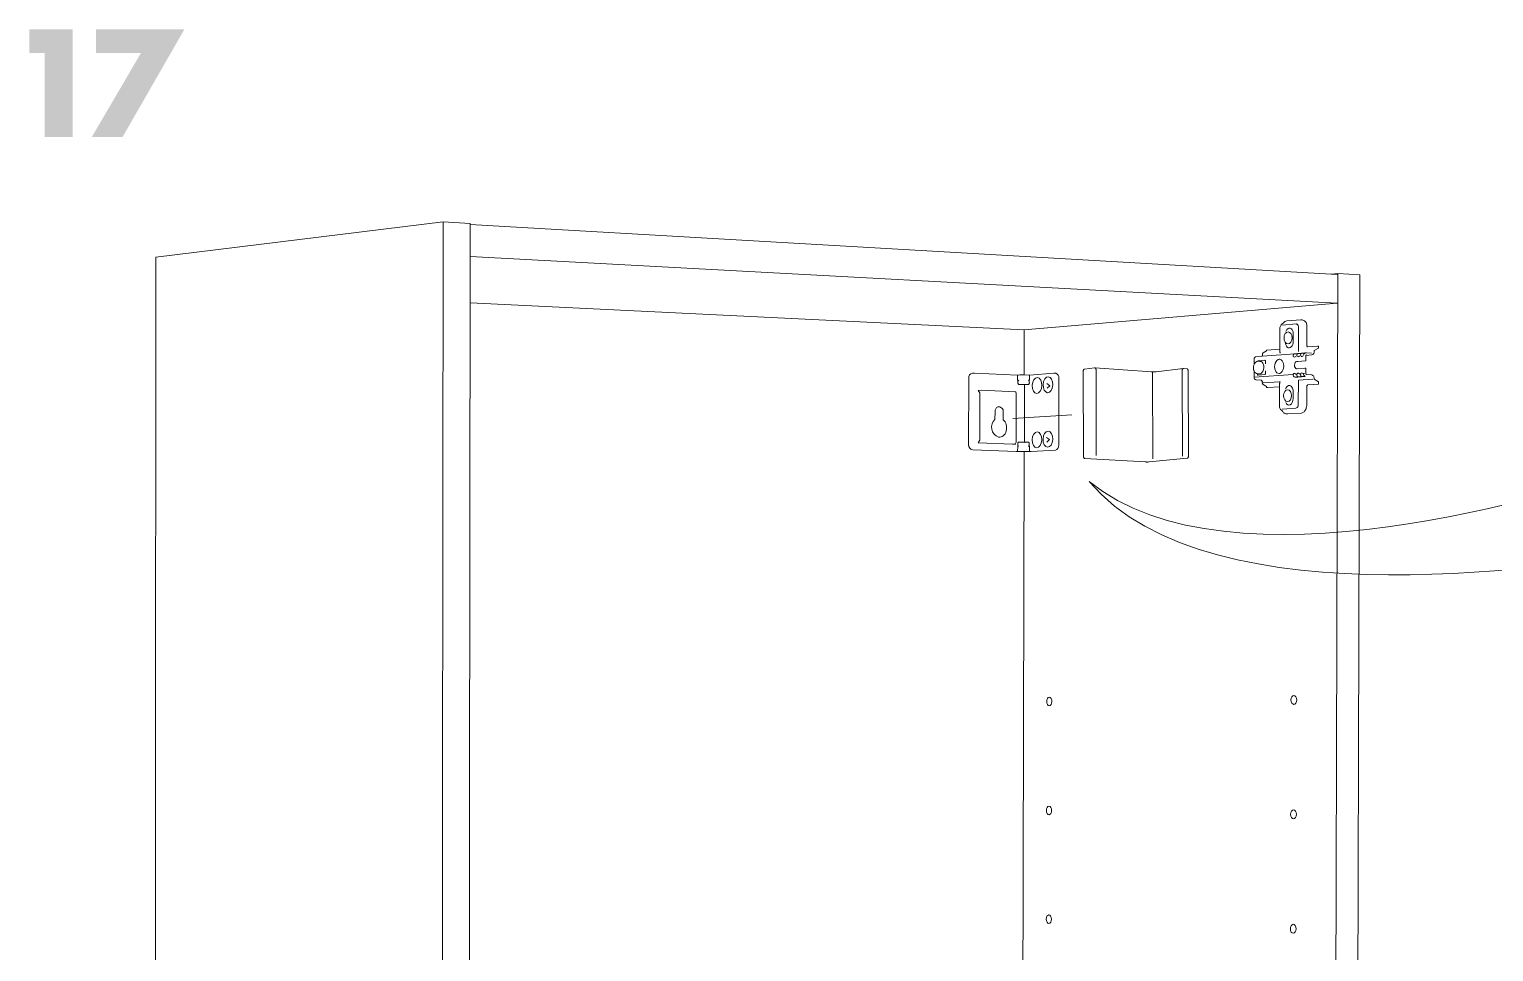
# Model space of a CAD drawing. Header units: metres. Extents: x -11.5 to 7.4, y -3.8 to 5.9.
# Drawn here: x 5.8014 to 6.1789, y -0.2392 to -0.0014 of the extents above; entities that cross this region are included whole.
import ezdxf

# ---------------------------------------------------------------- set-up
doc = ezdxf.new("R2010")
doc.units = ezdxf.units.M
doc.header["$MEASUREMENT"] = 0
doc.layers.add('PDF12_Geometry_Num_Penna__1_Num_Penna__255', color=255, linetype='Continuous', lineweight=18)
doc.layers.add('PDF12_Geometry_Num_Penna__7_Num_Penna__7', color=7, linetype='Continuous', lineweight=18)

msp = doc.modelspace()

# ---------------------------------------------------------------- hatches: boundary and pattern name
at = {"layer": 'PDF12_Geometry_Num_Penna__7_Num_Penna__7', "linetype": 'Continuous', "lineweight": 18}
for points in [[(5.805414098472873, -0.007558374032947235), (5.805414098472873, -0.02923045295218873), (5.8126377152772, -0.02923045295218873), (5.8126377152772, -0.001441641368194801), (5.801433738192936, -0.001441641368194801), (5.801433738192936, -0.007558374032947235)], [(5.830216902743159, -0.007558374032947235), (5.817538718147809, -0.02923045295218873), (5.825462583519904, -0.02923045295218873), (5.841420879827423, -0.001441641368194801), (5.818607518593348, -0.001441641368194801), (5.818607518593348, -0.007558374032947235)]]:
    msp.add_hatch(color=7, dxfattribs=at).paths.add_polyline_path(points)

# ---------------------------------------------------------------- linework, layer by layer
at = {"layer": 'PDF12_Geometry_Num_Penna__1_Num_Penna__255', "color": 255, "linetype": 'Continuous', "lineweight": 18, "flags": 128}
msp.add_lwpolyline([(6.054948412700202, -0.1017359095674903), (6.0701720622647, -0.1008034733167271)], dxfattribs=at)
at = {"layer": 'PDF12_Geometry_Num_Penna__7_Num_Penna__7', "color": 7, "linetype": 'Continuous', "lineweight": 18, "flags": 128}
for points in [[(5.907787982067811, -0.3596843860149788), (5.833916672193485, -0.3475135745046938), (5.834080063525965, -0.06018315955622988), (5.908138106351691, -0.05108238518778485)], [(5.90813822920232, -0.05108275373966276), (5.907788104918435, -0.3596847545668558)], [(5.915100174173427, -0.05148164972203784), (5.90813822920232, -0.05108238518778485)], [(5.915100174173427, -0.05148164972203784), (5.915089117617093, -0.06045711645203955)], [(5.915103859692204, -0.05177194575109478), (6.138566691235333, -0.06461475018518392)], [(5.915096611505275, -0.05998279018534625), (6.138542243960774, -0.07206392073870749)], [(5.915089363318346, -0.06045674790016164), (5.914758895134611, -0.3499751324963309)], [(6.14440271021985, -0.0647018512789641), (6.138718411758349, -0.06437138309522883), (6.136991131957858, -0.06452248936511484)], [(6.137940890146876, -0.3433209283431617), (6.138718534608975, -0.06437138309522883)], [(6.14362752277027, -0.3429147841738578), (6.14440271021985, -0.0647011141752083)], [(6.057865500812767, -0.09050355398863896), (6.057891299444213, -0.07893471054538104), (5.91507990382015, -0.07191871129886529)], [(6.138541998259521, -0.07206392073870749), (6.057891790846714, -0.07893495624663327)], [(6.128569967252025, -0.07826468323159208), (6.128556453683171, -0.07815043214948325), (6.128545397126839, -0.07802266749852205), (6.128526969532951, -0.07791701596022715), (6.128485200320135, -0.07781259292819254), (6.128442202601063, -0.07771431242745219), (6.128393062350694, -0.07763937354564021), (6.128345150606583, -0.07756197765130768), (6.128286182306141, -0.07750546636338207), (6.128217385955622, -0.07745755461927217), (6.128141218567551, -0.07742929897530981), (6.128062594166957, -0.07741209988767928), (6.127985198272627, -0.07740227183760684), (6.124436043689682, -0.07769834184608371)], [(6.125319953943205, -0.07931861875139479), (6.125382607762427, -0.07914417086258219), (6.125478431250647, -0.07898815056765773), (6.125574254738869, -0.07885055786662498), (6.125678677770905, -0.07872279321566289), (6.125800299890569, -0.07862574122118282), (6.12592437902275, -0.0785471168205909), (6.126059514711269, -0.07848569150762952), (6.126205706956117, -0.078453750344889)], [(6.128546011379969, -0.0845373133406433), (6.128570581505153, -0.07826456038096641)], [(6.127231141130704, -0.08183975929660559), (6.127239740674518, -0.07999454289522756)], [(6.119923617348871, -0.0867537843335624), (6.118155796841826, -0.08688400599704149)], [(6.120060472946152, -0.08697393265521924), (6.120051873402335, -0.08688548020455311), (6.120021160745853, -0.08681054132273935), (6.119972020495485, -0.08677122912244428), (6.119924108751375, -0.08675403003481552)], [(6.123602010790286, -0.08649407811036003), (6.123765402122764, -0.08650144914791547), (6.123920193911427, -0.08653830433569265), (6.124076214206353, -0.08661324321750641), (6.124143782050609, -0.0866611549616163), (6.12422363495746, -0.08672503728709646), (6.124350171102162, -0.08685894446935372), (6.124470564715569, -0.08703216385190693), (6.124566388203789, -0.08722503933460768), (6.124649926629417, -0.08742651436112236), (6.124699066879787, -0.08762921789389644), (6.124743293105118, -0.08782946441415351), (6.124765406217787, -0.0880432245032603), (6.124767863230304, -0.08825575608610858), (6.124759263686489, -0.08846705916269748), (6.124737150573823, -0.08867099120173272), (6.124699066879787, -0.08887369473450679), (6.124633956048045, -0.08908868332987296), (6.124561474178751, -0.08930367192524002), (6.124458279652975, -0.08949654740794077), (6.124344028570865, -0.08968205185308609), (6.12422363495746, -0.08982824409793455), (6.124142553544351, -0.08990686849852647), (6.124068843168796, -0.08996706530522935), (6.123990218768204, -0.09002726211193135), (6.123916508392652, -0.09006657431222731), (6.123750660047653, -0.0901353706627459), (6.123589725727692, -0.09015748377541133)], [(6.123736286524421, -0.08387514846691246), (6.123731372499384, -0.08431863922649807)], [(6.123731495350009, -0.08431839352524673), (6.123732723856268, -0.0844166740259853), (6.12374500891886, -0.08450266946413176), (6.123753608462675, -0.08458989340853851), (6.123774493069082, -0.08467588884668498), (6.123806434231824, -0.0847803118787196), (6.123838375394563, -0.08489701997334809)], [(6.127762592938451, -0.0850706079077792), (6.127848588376597, -0.08506937940151893), (6.127935812321004, -0.08506692238900193), (6.128024264771669, -0.08506692238900193), (6.128084461578373, -0.08506569388274077), (6.128129916309964, -0.08506569388274077), (6.128177828054074, -0.08506446537648227), (6.128213454735592, -0.08506323687022377), (6.128238024860778, -0.08505218031389017)], [(6.128401170492003, -0.08708867513983165), (6.130485945613932, -0.0869314263386487), (6.130494545157747, -0.08554075725319077)], [(6.12872832170884, -0.08499751178535497), (6.128814317146986, -0.08499628327909381), (6.128912597647723, -0.08499628327909381), (6.128987536529539, -0.08499382626657592), (6.1290489618425, -0.08499136925405804), (6.129093188067833, -0.08499136925405804), (6.129143556824461, -0.08499014074779954), (6.129191468568573, -0.08499014074779954), (6.129202525124906, -0.08498031269772532)], [(6.129692944823592, -0.08492490706543343), (6.129791225324334, -0.08492367855917315), (6.129878449268739, -0.08492245005291377), (6.129964444706886, -0.08491999304039588), (6.130014813463514, -0.08491999304039588), (6.130070096245181, -0.08491876453413649), (6.130120465001811, -0.084917536027878), (6.130157320189587, -0.08490770797780378)], [(6.13015719733896, -0.08490758512717722), (6.130100686051035, -0.08492846973358414), (6.130052774306925, -0.0849776099839552), (6.130082258457147, -0.08496532492136133)], [(6.131990374378997, -0.085372574746299), (6.130505110311578, -0.08549173985344627), (6.130492825248986, -0.08551385296611258), (6.130494053755244, -0.08554088010381555)], [(6.130676732635994, -0.08531594060774861), (6.13061530732303, -0.08532576865782282), (6.130560024541365, -0.08536753787063756), (6.130524397859846, -0.08541544961474745), (6.130504741759699, -0.08549161700281971)], [(6.131927966261028, -0.08490930503594107), (6.130677346889122, -0.08485156524175608)], [(6.130752285770939, -0.08333521996597693), (6.130914448597155, -0.08332047789086605)], [(6.133444065835556, -0.08313067367381333), (6.133715565718848, -0.0831441872426657), (6.133713108706329, -0.08366753090910173), (6.132641851248271, -0.08427195598864756)], [(6.045037561304415, -0.09006804851973893), (6.056126058800311, -0.09055699401091655)], [(6.056309843336692, -0.09187002150079149), (6.056271759642657, -0.09187002150079149), (6.056221390886028, -0.09187002150079149), (6.056163651091843, -0.09187125000704999), (6.056115739347733, -0.09187125000704999), (6.056126795904067, -0.0905579768159237)], [(6.056763407847605, -0.09051891031687909), (6.056307632025424, -0.09055453699839688), (6.056270776837648, -0.09055453699839688), (6.056221636587278, -0.09055576550465538), (6.056176181855687, -0.09055699401091655), (6.056127041605318, -0.09055699401091655)], [(6.056763530698229, -0.09051854176500207), (6.056881467299116, -0.0905173132587418), (6.057012917468853, -0.09050625670240908), (6.057168937763777, -0.09050257118363181), (6.05734215714633, -0.09050011417111303), (6.057506776985068, -0.09049765715859426), (6.057682453380139, -0.09050625670240908), (6.057836016662545, -0.09050257118363181), (6.05798957994495, -0.09051117072744663), (6.059054694871712, -0.09056153948407442)], [(6.058939338133968, -0.09189582013223507), (6.059268577811444, -0.09187125000704999), (6.059266120798927, -0.0905579768159237)], [(6.059054940572963, -0.09056117093219829), (6.059120051404703, -0.0905599424259389), (6.059198675805295, -0.0905599424259389), (6.059266243649551, -0.09055748541341924)], [(6.059266120798927, -0.09055748541341924), (6.06548113396442, -0.09008696751613154)], [(6.073409544809669, -0.08903450620384046), (6.073323549371525, -0.08905416230398977), (6.073247381983453, -0.08910330255435817), (6.073178585632935, -0.08917209890487499), (6.073131902395083, -0.08926792239309655), (6.073101189738601, -0.08936374588131546), (6.073093818701047, -0.08947062592587063)], [(6.0730940644023, -0.08947062592587063), (6.07317146029663, -0.1115800530734026)], [(6.076120489571935, -0.08871472602456087), (6.076111890028121, -0.08870612648074605), (6.076100833471788, -0.08870612648074605), (6.076081177371641, -0.08870612648074605), (6.076061521271491, -0.08870612648074605), (6.076054150233936, -0.08871472602456087), (6.076034494133788, -0.08871472602456087), (6.073409176257792, -0.08903413765196344)], [(6.076120735273188, -0.08871472602456087), (6.076189531623703, -0.0887245540746342), (6.076255870961702, -0.0887724658187441), (6.076306239718331, -0.0888400336630033), (6.07634432341237, -0.08892725760740827), (6.076373807562589, -0.08903290914570405), (6.076383635612663, -0.08915084574658927), (6.076462260013255, -0.1112971280818993)], [(6.076121226675689, -0.08871435747268208), (6.090698681947826, -0.08972787513655511), (6.090766249792082, -0.08974875974296204), (6.090835046142603, -0.08979544298081343), (6.090885414899228, -0.08986301082507264), (6.090923498593266, -0.08995023476947761), (6.09095175423723, -0.09005711481403189), (6.09096403929982, -0.0901639948585844)], [(6.090698681947826, -0.08972787513655511), (6.090796962448563, -0.0897401601991481), (6.090914899049453, -0.08974753123670354), (6.091027921625301, -0.08974753123670354), (6.091154457770003, -0.08974753123670354), (6.091290821964778, -0.08974630273044415), (6.091425957653296, -0.08974630273044415), (6.091562321848068, -0.08974507422418476), (6.09167780143644, -0.08973647468037083), (6.091794509531068, -0.08972418961777695), (6.091880504969213, -0.08972418961777695), (6.091918588663249, -0.08971436156770274)], [(6.090963793598569, -0.0901639948585844), (6.091041189492902, -0.1121567139114887)], [(6.091918711513873, -0.08971423871707795), (6.098879427978728, -0.08891570964857198), (6.09879343254058, -0.08893536574871952), (6.098716036646247, -0.08898573450534908), (6.098657068345805, -0.08906313039968072), (6.098609156601693, -0.08915035434408747), (6.098580900957732, -0.08924740633856665), (6.098571072907657, -0.08936165742067637)], [(6.098571195758284, -0.08936141171942413), (6.098649820158874, -0.1114708388669561)], [(6.099858424616713, -0.08898168043469301), (6.098967757578764, -0.08891534109669408)], [(6.100208180348718, -0.1115150650922887), (6.100130784454388, -0.08941546599483008), (6.100119727898056, -0.08930981445653519), (6.100092700760351, -0.0892017059057233), (6.100052160053794, -0.08911448196131744), (6.099994420259611, -0.08904691411705912), (6.099936680465426, -0.08900023087920861), (6.099858056064836, -0.08898180328531957)], [(6.11764903800989, -0.09181117605097366), (6.117536015434039, -0.0917952054696034), (6.117419307339413, -0.09173869418167868), (6.117319798332414, -0.09165269874353132), (6.117241173931822, -0.091539676167681), (6.117171149075043, -0.09140454047916524), (6.117130608368489, -0.09125957674057528), (6.117118323305897, -0.09110724196442899), (6.117125694343452, -0.08951264083993582)], [(6.117994493969986, -0.09023303691035522), (6.117996950982505, -0.09034728799246317)], [(6.117996950982505, -0.09034790224559419), (6.117996950982505, -0.09037861490207444), (6.117998179488765, -0.09040564203977741), (6.11800677903258, -0.09043512618999916), (6.118019064095172, -0.09046338183396241), (6.11803749168906, -0.09049163747792566), (6.118046091232877, -0.0905112935780723), (6.118095231483245, -0.09056043382844248), (6.118144371733614, -0.09056780486599791)], [(6.118023241016454, -0.0870231957562142), (6.118034297572786, -0.08700476816232605), (6.118040440104084, -0.0869752840121043), (6.118058867697972, -0.08694579986188167), (6.118078523798118, -0.08692614376173413)], [(6.118052110913546, -0.0902311941509657), (6.118043511369731, -0.09033807419551998)], [(6.118090440308833, -0.08701238490113195), (6.118118695952797, -0.08694481705687362), (6.118155551140573, -0.08688462025017074)], [(6.120061578601783, -0.08950428699737323), (6.120052979057968, -0.09020207855262186), (6.120041922501636, -0.09028930249702771), (6.120017352376449, -0.09036669839136025), (6.119969440632341, -0.09042689519806224), (6.119909243825637, -0.09044532279195039), (6.118143880331109, -0.09056817341787582)], [(6.120064035614302, -0.08766803869168971), (6.120060350095523, -0.08697393265521924)], [(6.128788149963665, -0.09026313531370622), (6.128737781207034, -0.09019556746944701), (6.128688640956666, -0.0901488842315965), (6.128643186225075, -0.09010957203130054), (6.128581760912112, -0.09008131638733907), (6.128532620661744, -0.09007394534978275), (6.128487165930151, -0.09006534580596792), (6.128439254186041, -0.09007640236230152), (6.128388885429411, -0.09009482995618967), (6.128333602647746, -0.0901353706627459), (6.128284462397376, -0.09017468286304009), (6.12823040812197, -0.09023365116348359), (6.128180039365342, -0.09030981855155762), (6.127823772550162, -0.0903356171830012)], [(6.128247238657721, -0.08892897751617213), (6.12812193101928, -0.08893020602243151)], [(6.128139252957533, -0.08707417876597212), (6.128400924790752, -0.08708892084108388)], [(6.128246992956468, -0.08892934606805003), (6.130202774921178, -0.0887819253169404), (6.130215059983771, -0.0887819253169404)], [(6.130478697427002, -0.090190407743159), (6.130488525477078, -0.0887972816451823), (6.130214568581268, -0.08878253957007054)], [(6.13065633943209, -0.09042910650932967), (6.130586314575314, -0.09040822190292186), (6.130538402831201, -0.09035293912125653), (6.130497862124649, -0.090275543226924), (6.130478206024501, -0.0901907762950378)], [(6.132621458044369, -0.09144286987445316), (6.132611629994294, -0.09126719347938206), (6.132568632275222, -0.09108537455301402), (6.132501064430963, -0.0909219832205359), (6.132407697955262, -0.09077701948194594), (6.132299589404449, -0.09066399690609561), (6.132186566828599, -0.09056940192413432), (6.132050202633822, -0.09051411914246899), (6.131913838439047, -0.09048709200476512), (6.130655848029587, -0.09042935221058013)], [(6.056221268035401, -0.09231388081225411), (6.05623846712303, -0.09220822927395922), (6.056266722766994, -0.09210012072314644), (6.056312177498585, -0.09202395333507418), (6.056377288330324, -0.09195515698455647), (6.056455912730915, -0.0919047882279278)], [(6.056221636587278, -0.09231375796162844), (6.056225322106057, -0.092527518050737), (6.056233921649872, -0.09264299763910522), (6.056276919368944, -0.09274864917739922), (6.056324831113056, -0.09284447266562079), (6.056392398957312, -0.09292064005369305), (6.056480851407978, -0.09296732329154445), (6.056566846846126, -0.0929869793916911), (6.057961201450361, -0.09303980516083943)], [(6.057960832898484, -0.09303968231021287), (6.057932577254521, -0.107905836553269)], [(6.057960832898484, -0.09303919090770929), (6.058035771780297, -0.0930379624014499), (6.058126681243483, -0.0930379624014499), (6.058201620125294, -0.09303550538893202), (6.058270416475812, -0.09303550538893202), (6.058937495374579, -0.09298882215108062)], [(6.059198921506544, -0.09253046646575847), (6.059191550468988, -0.09264717456038518), (6.059163294825026, -0.09275405460493946), (6.059116611587177, -0.09284864958690076), (6.059060100299252, -0.09291867444367785), (6.058999903492548, -0.09296781469404802), (6.058937249673328, -0.09298869930045495)], [(6.05900825733511, -0.09190663098731644), (6.059077053685629, -0.09195085721264906), (6.05912496542974, -0.09201965356316677), (6.059165506136294, -0.09210564900131324), (6.059193761780257, -0.09220147248953481), (6.059194990286514, -0.09231818058416152), (6.059198675805295, -0.0925307121670107)], [(6.059045358224139, -0.09186707308576825), (6.059112926068398, -0.09187444412332368), (6.059189093456471, -0.09187198711080669), (6.059268946363321, -0.09187075860454641)], [(6.063745868873243, -0.0927824330995275), (6.064513685285265, -0.09331929033481678), (6.063822036261314, -0.09393354346443505)], [(6.118896708966773, -0.09187002150079149), (6.117648546607386, -0.09181105320034799)], [(6.119254204288211, -0.09234864753939043), (6.119241919225621, -0.092223339900948), (6.119201378519064, -0.0921164598563955), (6.119151009762435, -0.09202186487443242), (6.119074842374362, -0.09194569748636017), (6.118987618429957, -0.09188918619843633), (6.118896708966773, -0.09186953009828791)], [(6.119254204288211, -0.09234815613688685), (6.119246833250656, -0.09256068771973602), (6.119259118313247, -0.09266633925803003), (6.119287373957208, -0.09276461975876948), (6.119330371676282, -0.09285061519691595), (6.119388111470467, -0.09292678258498999), (6.119458136327244, -0.0929845223791741), (6.120314405189935, -0.09353857870208948)], [(6.123745991723869, -0.09230245570404261), (6.119431477741418, -0.09257149857481739)], [(6.120405928906248, -0.09377998018203115), (6.120355560149619, -0.09376155258814123), (6.120328533011914, -0.09371486935029161), (6.120316247949322, -0.09365590104984811), (6.120315019443066, -0.09353796444896023)], [(6.120666249382582, -0.09378599986270153), (6.120405806055622, -0.09377985733140459)], [(6.120665757980078, -0.09378550846019706), (6.123709996490472, -0.09357543388986667), (6.123705082465436, -0.09284201565310113)], [(6.123813068165623, -0.09224250459859284), (6.123784812521659, -0.09235675568070167), (6.123760242396477, -0.09246486423151445), (6.12373812928381, -0.09256191622599541), (6.123722158702439, -0.09264914017040038), (6.123716016171141, -0.09274373515236167), (6.123704959614809, -0.09284201565310113)], [(6.125271919348471, -0.09409312642751111), (6.125345629724023, -0.09391867853869762), (6.125429168149651, -0.09376265824377494), (6.125536048194208, -0.09362629404899891), (6.125640471226241, -0.0935083574481137), (6.125752265295832, -0.09340270590981792), (6.125878801440534, -0.09333022404052294), (6.126021308166607, -0.09327248424633883), (6.126165043398936, -0.09325037113367252)], [(6.125793174554266, -0.1005808679825533), (6.129348471668504, -0.1003535943245941), (6.129521691051059, -0.1003191961493357), (6.12969368192735, -0.1002602278488922), (6.129854616247309, -0.1001594903356349), (6.130019236086046, -0.1000329541909331), (6.130159285799602, -0.09986710584593617), (6.13029319298186, -0.09968037289453147), (6.130414815101524, -0.09946661280542379), (6.130509410083485, -0.0992331966161677), (6.130580663446523, -0.09898995237683827), (6.130645774278262, -0.0987282805436207), (6.130682629466039, -0.09845678066032892), (6.130685086478556, -0.09818650928329742), (6.130703514072444, -0.0935587262047406)], [(6.128220825773148, -0.09108242613799256), (6.128288393617405, -0.09108119763173317), (6.128336305361517, -0.09107259808791834), (6.128365789511736, -0.09106154153158563), (6.128354732955405, -0.09105171348151231)], [(6.129183237576637, -0.09102112367565685), (6.129098470644747, -0.09102235218191623), (6.128986676575158, -0.09102480919443501), (6.128856454911681, -0.09102603770069351), (6.128712719679346, -0.091027266206952), (6.128355224357907, -0.09105183633213798)], [(6.130180047555383, -0.09088869070091121), (6.130236558843306, -0.09090957530731814), (6.13029675565001, -0.09091694634487357)], [(6.131005358060339, -0.09307150062232594), (6.130929190672266, -0.09309115672247525), (6.130853023284192, -0.09313906846658515), (6.130795283490007, -0.09321769286717618), (6.13074860025216, -0.09332702992424835), (6.130711745064382, -0.09343268146254413), (6.130703145520567, -0.09355798910098656)], [(6.131004866657836, -0.0930716234729525), (6.133689152834274, -0.09288611902780808), (6.133689152834274, -0.09235294731129784)], [(6.132621458044369, -0.09144250132257525), (6.132617772525592, -0.09166363244923925), (6.133689029983648, -0.09235405296693155)], [(6.045972086015819, -0.1080601369394287), (6.046399606194033, -0.1073586598654037), (6.046432775863034, -0.09518293433008118)], [(6.046432775863034, -0.09518244292757849), (6.04601754074741, -0.09454239116651486), (6.046802556247064, -0.09448096585355259)], [(6.055826057571803, -0.09571315763157084), (6.055826057571803, -0.09552765318642553), (6.05580025894036, -0.0953458342600575), (6.055764632258843, -0.09517998591505883), (6.055711806489693, -0.0950165945825816), (6.055641781632918, -0.09487285935025014), (6.046802679097688, -0.09448096585355259)], [(6.055826548974309, -0.09571266622906549), (6.055798293330346, -0.1074817561925796)], [(6.127192688884788, -0.09664547103170662), (6.127196374403567, -0.09478919807399588)], [(6.054948412700202, -0.1017359095674903), (6.0701720622647, -0.1008034733167271)], [(6.125706564862989, -0.1005820964888127), (6.125437521992213, -0.1005673544137027), (6.125485433736324, -0.1005673544137027), (6.125530888467916, -0.1005661259074433)], [(6.125706687713613, -0.1005817279369365), (6.125755827963985, -0.1005804994306754), (6.125792683151762, -0.1005804994306754), (6.125531011318543, -0.1005657573555654)], [(6.054816471127962, -0.1083949048950714), (6.045972454567696, -0.1080607511925589)], [(6.05560824341204, -0.1083456417940765), (6.05481585687483, -0.1083947820444466)], [(6.055797801927842, -0.1074818790432053), (6.055790430890283, -0.1076649264758318), (6.055764632258841, -0.1078504309209771), (6.055725320058544, -0.1080248788097888), (6.055668808770619, -0.1081894986485272), (6.055608611963917, -0.1083455189434499)], [(6.056422251659411, -0.1089218112296599), (6.056192520988935, -0.1089365533047708), (6.056182692938862, -0.1102498264958971)], [(6.056192520988935, -0.1085015392383744), (6.056190063976416, -0.1082779510991925), (6.056199892026491, -0.1081821276109718), (6.056225690657936, -0.1080850756164926), (6.056271145389527, -0.1080064512159007), (6.05632888518371, -0.1079376548653839), (6.05639522452171, -0.1078897431212713), (6.056464020872228, -0.1078590304647919), (6.056542645272819, -0.1078578019585326)], [(6.056421637406283, -0.1089215655284077), (6.056344241511951, -0.1088761107968157), (6.056284044705247, -0.1087974863962247), (6.056236132961137, -0.1087127194643367), (6.056194363748324, -0.1086070679260427), (6.056191906735807, -0.1085014163877478)], [(6.056542645272819, -0.1078574334066547), (6.057932085852018, -0.1079053451507646), (6.057999653696275, -0.1079041166445061), (6.05808810614694, -0.1079114876820615), (6.058174101585086, -0.1079090306695427), (6.058233069885532, -0.1079004311257288)], [(6.059026807779626, -0.1079070650595275), (6.058966610972924, -0.1078702098717512), (6.058896586116147, -0.1078616103279355), (6.058233192736159, -0.1078996940219721)], [(6.058975087666113, -0.1089315164291076), (6.059029141941519, -0.1088823761787383), (6.059088110241964, -0.10881480833448), (6.05912496542974, -0.1087165278337405), (6.059150764061183, -0.1086108762954456), (6.059160592111255, -0.1085052247571525), (6.059169191655071, -0.1082828651242291)], [(6.059011820003263, -0.1089311478772306), (6.05908061635378, -0.1089409759273048), (6.059155555235597, -0.1089385189147851), (6.059234179636185, -0.1089385189147851)], [(6.059027422032756, -0.1079065736570257), (6.059083933320681, -0.1079729129950238), (6.059122017014717, -0.1080601369394287), (6.059155186683716, -0.108167016983983), (6.059168700252567, -0.1082837250786106)], [(6.05923381108431, -0.1089383960641594), (6.059222754527974, -0.1102504407490272)], [(6.063592305590836, -0.1066799101571743), (6.064360122002862, -0.1072167673924618), (6.063668472978911, -0.1078310205220809)], [(6.05782410015183, -0.1102447896202348), (6.057353582254544, -0.326212504475742)], [(6.065956934438621, -0.1098999479132665), (6.059681724466428, -0.1102746423223344)], [(6.073171705997881, -0.1115805444759053), (6.073180305541698, -0.1117058521143477), (6.073220846248251, -0.1118225602089753), (6.073277357536178, -0.1119196122034554), (6.073357210443028, -0.1119982366040473), (6.073444434387433, -0.1120535193857135), (6.073541486381913, -0.1120744039921195), (6.089134916330437, -0.1129761275864016)], [(6.089135407732943, -0.1129760047357751), (6.089271771927718, -0.1129760047357751), (6.089416735666308, -0.1129858327858493), (6.089570298948713, -0.1129846042795908), (6.089725090737378, -0.1129846042795908), (6.089871282982227, -0.1129747762295166), (6.090007647177003, -0.1129735477232581), (6.090113298715298, -0.1129624911669227)], [(6.090113175864671, -0.1129621226150466), (6.099909284775844, -0.1120174013016912)], [(6.10020879460185, -0.1115146965404108), (6.100198966551774, -0.1116400041788523), (6.100171939414071, -0.1117567122734799), (6.100124027669963, -0.11185376426796), (6.100065059369518, -0.1119397597061065), (6.099986434968926, -0.1119888999564775), (6.099909039074594, -0.1120171556004399)]]:
    msp.add_lwpolyline(points, dxfattribs=at)
for points in [[(6.133437554752382, -0.08313042797256198), (6.130914817149034, -0.08332096929336963), (6.130858305861109, -0.08327428605551823), (6.130807937104478, -0.08320794671752019), (6.130768624904183, -0.08312072277311433), (6.130737912247701, -0.08301507123481944), (6.130735455235184, -0.08290819119026605), (6.130745283285261, -0.078280408111711, 0.3773980201453394), (6.129526236524216, -0.07630705850749386), (6.129265178944125, -0.07629415919177251), (6.129233237781387, -0.07629415919177251), (6.129216038693755, -0.07629415919177251), (6.129185326037275, -0.07629415919177251), (6.129159527405832, -0.07629415919177251), (6.129140362708188, -0.07629379063989461), (6.125585065593949, -0.07658986064837148, 0.2120652772905111), (6.1246507865838, -0.07721246762055411), (6.124381743713025, -0.07736971642173707, 0.2550534575674407), (6.123744763217607, -0.07866542197335669), (6.123735917972542, -0.08387465706440889), (6.120427550616411, -0.08412650084755224), (6.120377181859782, -0.08414861396022033), (6.12034769770956, -0.08418669765425602), (6.120341063775761, -0.08424492885094459), (6.120343520788278, -0.08436040843931192), (6.119477423875516, -0.08483633176414251), (6.119409856031256, -0.08488670052077119), (6.119354573249591, -0.084955496871288), (6.11930666150548, -0.08504272081569475), (6.119278405861518, -0.08513977281017393), (6.119272754732727, -0.08523498204526447), (6.119276440251504, -0.08545979869070663), (6.119266612201429, -0.0855457941288531), (6.119240813569984, -0.08563301807325896), (6.119200272863432, -0.08572147052392332), (6.127685565595998, -0.08508141876285968, 0.5478955721428052), (6.127221558781883, -0.0857460406491084, 0.7103660805815911), (6.127839374579656, -0.08569628614560898)], [(6.118505552573829, -0.09025465862051707), (6.118070661358059, -0.0902399165454062, -0.2950207353515465), (6.117125940044705, -0.08951264083993582), (6.117113654982111, -0.08950281278986161), (6.117060829212965, -0.0893504780137171), (6.117015374481372, -0.0891858581749787), (6.116980976306115, -0.08902246684250059), (6.11695886319345, -0.0888455619411701), (6.11695517767467, -0.08866374301480207), (6.116962548712227, -0.08849052363224974), (6.11698957584993, -0.08831484723717864), (6.117025202531449, -0.08814039934836693), (6.11707065726304, -0.08798560755970275), (6.117125940044705, -0.08782037346783422), (6.117134908140397, -0.08650550321857065), (6.11714473619047, -0.08636176798624007), (6.117180362871988, -0.08622540379146404), (6.117236874159913, -0.08609763914050284), (6.117313041547989, -0.08600181565228304), (6.11740640802369, -0.08591213469535841), (6.117512059561985, -0.08586053743246946), (6.117620168112795, -0.08584088133232193), (6.119200027162179, -0.08572171622517555)], [(6.128351661689758, -0.08502208191053828), (6.128651417217009, -0.08499874029161347, 0.5351161623083441), (6.128185936195361, -0.08567245312419036, 0.7182640735924625), (6.1288063318563, -0.08562429567881757)], [(6.129315056298253, -0.08494947719061674), (6.12962463987558, -0.08492490706543343, 0.5388146238709809), (6.12916382717774, -0.08559972555363338, 0.7335547416801085), (6.129770832120432, -0.0855505853032632, -0.2324453087973987), (6.13027955656238, -0.08487871523008472), (6.13061985279619, -0.08485291659864114)], [(6.059681233063923, -0.1102742737704565), (6.059546097375408, -0.1102767307829744), (6.059391305586741, -0.1102779592892338), (6.059224228735486, -0.1102804163017534), (6.059063294415525, -0.1102841018205307), (6.058907274120603, -0.1102767307829744), (6.058753710838197, -0.1102779592892338), (6.058605061580829, -0.1102724310110679), (6.057370658491546, -0.1102328731095206), (6.056703579592778, -0.1102699739985491), (6.056605299092041, -0.1102712025048076), (6.056481219959856, -0.1102724310110679), (6.056344855765081, -0.1102736595173264), (6.056201120532748, -0.110276116529846), (6.056058613806675, -0.1102798020486233), (6.055909964549311, -0.1102724310110679), (6.055785762566501, -0.1102742737704565), (6.044599107420494, -0.1098831173775103, -0.3750933952278185), (6.043545417601942, -0.1085275835710702), (6.043584975503498, -0.09137554773144618, -0.3952855521563927), (6.044543578937576, -0.09010306094812659), (6.044939157953051, -0.09006989127912846), (6.044987069697163, -0.09006866277286818), (6.045037438453788, -0.09006866277286818)], [(6.065540470816739, -0.09008610756174917), (6.066063077379416, -0.09010797497317036, -0.3470681039255139), (6.06680632366626, -0.09137087940766175), (6.066767011465963, -0.1085343403554955)], [(6.117118446156523, -0.09110650486067318), (6.127215047698735, -0.09038352892712176, 0.5684873842169575), (6.127748219415219, -0.09109974807624877), (6.127882126597475, -0.09109851956998849), (6.128019719298511, -0.09109606255747149), (6.128125370836806, -0.09109360554495183), (6.128221194325025, -0.09108254898861823)], [(6.118622629220337, -0.0870231957562142), (6.118673489379468, -0.08703216385190693), (6.118234912644921, -0.08701127924549823, 0.3057655994196641), (6.117125940044705, -0.08782037346783422)], [(6.129678939852237, -0.09096448953709846, -0.5546436340283586), (6.129146996641989, -0.09023721383163608), (6.128788272814289, -0.09026301246307966)], [(6.129182991875384, -0.09102124652628163), (6.129264073288494, -0.09101018996994892), (6.12930338548879, -0.09099790490735771), (6.129331641132751, -0.09099790490735771), (6.129319847472662, -0.09098942821416856), (6.12967857130036, -0.09096485808898347), (6.129821078026433, -0.09096240107646558), (6.129951299689912, -0.0909611725702062), (6.130063093759503, -0.09094888750761321), (6.130160760007112, -0.09094741330010159), (6.130229556357628, -0.09093758525002738), (6.130279925114259, -0.09093758525002738), (6.13029589569563, -0.09092652869369466, -0.2172586671239422), (6.129766286647271, -0.09020121859823949), (6.130118867943674, -0.09017419146053651)], [(6.123710242191724, -0.09357518818861443), (6.123695622967256, -0.09849646141250368, 0.2523849376325487), (6.124204224558563, -0.09965617132122429), (6.124459631009861, -0.09984499273326897), (6.124460859516121, -0.09985604928960168), (6.124556683004341, -0.1000083840657489), (6.124668477073929, -0.1001521192980803), (6.124775357118487, -0.1002675988864477), (6.124892065213114, -0.1003707934122238), (6.125021058370333, -0.1004457322940375), (6.12515742256511, -0.1005133001382958), (6.125301157797438, -0.1005476983135551), (6.125437521992213, -0.1005673544137027)], [(6.124372898467957, -0.09934413073137804), (6.127925738569679, -0.09911808557967738, 0.3538756140902637), (6.128511244652833, -0.09816967874754567), (6.128532989213621, -0.09191056220734684), (6.132259048697893, -0.09164029083031355)], [(6.052462530284632, -0.1020861567019997), (6.052462530284632, -0.1001070331183653, 0.5390040698345995), (6.051044465509593, -0.09878393187716572), (6.050890902227188, -0.09886255627775498), (6.050759452057449, -0.09897066482856864), (6.050646429481599, -0.09909965798578835), (6.050540777943302, -0.09925444977445252), (6.050454782505158, -0.09942889766326513), (6.050389671673416, -0.09961317360215105), (6.050355273498161, -0.09981710564118362), (6.050348639564358, -0.1000203005764622), (6.050336354501766, -0.1020006526663577, 0.57152033383533), (6.051265473785625, -0.1065815068058145)]]:
    msp.add_lwpolyline(points, format="xyb", dxfattribs=at)
for points in [[(6.127685811297249, -0.08508203301598982), (6.127707924409915, -0.08507097645965711), (6.127731266028841, -0.08507097645965711), (6.127743551091433, -0.08507097645965711)], [(6.128651540067638, -0.08499923169411616), (6.128672424674042, -0.08499923169411616), (6.128698223305488, -0.08499923169411616), (6.128709279861823, -0.08499923169411616)], [(6.129617268838025, -0.08492552131856268), (6.129635696431915, -0.08492552131856268), (6.129655352532062, -0.08492552131856268), (6.129686065188544, -0.08492552131856268)], [(6.131923175086616, -0.08537355755130704), (6.131961258780654, -0.08537355755130704)], [(6.065480642561914, -0.09008659896425364), (6.065511355218394, -0.09008659896425364)], [(6.098879427978728, -0.08891570964857198), (6.09889048453506, -0.08891570964857198), (6.098907683622688, -0.08891570964857198), (6.098927339722836, -0.08891570964857198), (6.098949452835502, -0.08891570964857198)], [(6.118043757070984, -0.09033795134489342), (6.118005673376947, -0.09033795134489342)], [(6.118098917002023, -0.08701238490113195), (6.118109973558354, -0.08698535776342986), (6.118128401152244, -0.08695464510694784), (6.118145600239874, -0.08694481705687362), (6.118157885302466, -0.08695341660068934), (6.118157885302466, -0.08697307270083687)], [(6.118155305439323, -0.08688462025017252), (6.118119678757802, -0.08689567680650523)], [(6.128081636013976, -0.08893131167806434), (6.128092692570307, -0.08893131167806434), (6.128111120164199, -0.08893131167806434)], [(6.058965628167917, -0.09189520587910405), (6.058939829536474, -0.09189520587910405), (6.05897668472425, -0.09189520587910405)], [(6.123705082465436, -0.09285073804754163), (6.123697711427878, -0.09283231045365348), (6.123685426365288, -0.09281388285976533)]]:
    msp.add_lwpolyline(points, close=True, dxfattribs=at)
at = {"layer": 'PDF12_Geometry_Num_Penna__7_Num_Penna__7', "color": 7, "linetype": 'Continuous', "lineweight": 18}
for centre, radius, start, end in [((6.128663044848452, -0.09050770998678193), 0.0005219725249956397, 157.7206721981143, 275.5151502750668), ((6.129463092552472, -0.09033258035003566), 0.0003301687408816534, 23.37492591946749, 163.2113737404028)]:
    msp.add_arc(centre, radius, start, end, dxfattribs=at)
for centre, major_axis, ratio, start_param, end_param in [((6.126286543641916, -0.07992831772240194), (-4.717249139041274e-05, 0.001476125708052431), 0.6450341101339327, 4.647574695197473, 6.318968593603639), ((6.126194897247368, -0.08192393733638426), (8.554606610644539e-05, 0.001623801856885418), 0.6360234935624776, 1.655340179858418, 4.797721303160545), ((6.123594013979456, -0.08832592901776959), (9.763281000285693e-05, 0.001832693926818132), 0.6329583314880506, 0.07688575022298183, 3.222086645760562), ((6.131616994259272, -0.08401646245536742), (-0.0005478774305238687, 0.001311245984096071), 0.6649086809666237, 2.951604251411696, 4.252367117437669), ((6.11859845702204, -0.08864382104455704), (9.730097668025914e-05, 0.001610591883234716), 0.6299627011623914, 3.145924706452628, 6.304749117632303), ((6.127533971567404, -0.09152188286636598), (5.268733627150874e-08, 0.001388137739115822), 0.4019182190784733, 5.737061697644485, 6.89102990729239), ((6.128157587852737, -0.08800285569336719), (5.339352716937638e-05, 0.0009309479774251839), 0.667155620504509, 0.1151796327879722, 3.104982564955857), ((6.126296705505451, -0.09463153041849282), (-0.0001188429265255308, 0.001381809529535996), 0.6458419668080242, 4.54291724859258, 6.298098846066175), ((6.126143491139684, -0.09666469480597772), (5.065006895765848e-05, 0.001663004849121144), 0.630337689492097, 2.217052359115002, 4.743143887965278), ((6.051459357434734, -0.1041489789284382), (-2.285310942529126e-05, 0.002447495576713088), 0.7682609459945475, 3.026017636782494, 5.708007682572578), ((6.064564561235496, -0.1062243112049446), (-0.001580319383333695, 0.003622434638779357), 0.4250410331396023, 3.026119510113005, 3.851060180295937)]:
    msp.add_ellipse(centre, major_axis=major_axis, ratio=ratio, start_param=start_param, end_param=end_param, dxfattribs=at)
for centre, major_axis, ratio in [((6.061196360563645, -0.09326598436061051), (8.779028204308741e-05, 0.00205236364746994), 0.6053146360882733), ((6.063998732336694, -0.09305783402627998), (9.305711055240814e-05, 0.002060715331127505), 0.6050377695673412), ((6.061165736870946, -0.1072845197745895), (7.842179547612475e-05, 0.002049287667483954), 0.6056969137030453), ((6.063969551720039, -0.1071139013852216), (7.905783469208655e-05, 0.002055320549992467), 0.6075556709054588), ((6.06433650736636, -0.1747216755513028), (8.290722471215979e-06, 0.001095177096480937), 0.6114282005224408), ((6.127372284487574, -0.1742986089647438), (9.991229309669348e-06, 0.001150677828625629), 0.6397729276022438), ((6.064276240719217, -0.2027884340483519), (-1.086302175590241e-05, 0.001095494734557889), 0.6111008957656824), ((6.127290679086554, -0.2038036736795368), (-6.243987297871442e-06, 0.001150586314512148), 0.6439154743562848), ((6.064214723014464, -0.2308447867042016), (-1.347595848688605e-05, 0.001099718712784636), 0.607295215891757), ((6.127212405652269, -0.2333048477227413), (-2.535937316494594e-05, 0.001157360778156091), 0.6374492351923661)]:
    msp.add_ellipse(centre, major_axis=major_axis, ratio=ratio, dxfattribs=at)
for points in [[(6.124838870892088, -0.08098385898579252), (6.124838870892088, -0.08013618966691816), (6.125308160283113, -0.07944822616174019), (6.125888015237475, -0.07944822616174019)], [(6.125888015237477, -0.0825194918098422), (6.125308160283117, -0.0825194918098422), (6.124838870892088, -0.08183152830466955), (6.124838870892088, -0.08098385898579608)], [(6.125888015237477, -0.07944822616174374), (6.126466641685579, -0.07944822616174374), (6.126937159582865, -0.08013618966691816), (6.126937159582865, -0.08098385898579163)], [(6.126937159582868, -0.08098385898579252), (6.126937159582868, -0.08183152830466955), (6.126466641685578, -0.08251949180984308), (6.125888015237484, -0.08251949180984308)], [(6.124711720494256, -0.09587949737907131), (6.124711720494256, -0.09503182806019428), (6.125181009885285, -0.09434386455502075), (6.125760864839645, -0.09434386455502075)], [(6.125760864839647, -0.09434386455502164), (6.126339491287749, -0.09434386455502164), (6.126810009185033, -0.09503182806019428), (6.126810009185033, -0.09587949737906865)], [(6.125760864839647, -0.09741513020312009), (6.125181009885286, -0.09741513020312009), (6.124711720494258, -0.09672716669794568), (6.124711720494258, -0.09587949737907131)], [(6.126810009185037, -0.09587949737907131), (6.126810009185037, -0.0967271666979439), (6.126339491287748, -0.09741513020311743), (6.125760864839652, -0.09741513020311743)], [(6.216492194615771, -0.1139639694694567), (6.196374176114468, -0.1208657176338619), (6.110791516070814, -0.1476803237542805), (6.07459972167362, -0.1179713568870975)], [(6.074599721673621, -0.1179713568870957), (6.105717785220155, -0.1550931305225314), (6.20039262008844, -0.1393301667102307), (6.221068380431439, -0.13536454850541)]]:
    msp.add_open_spline(points, degree=3, dxfattribs=at)

doc.saveas('drawing.dxf')
